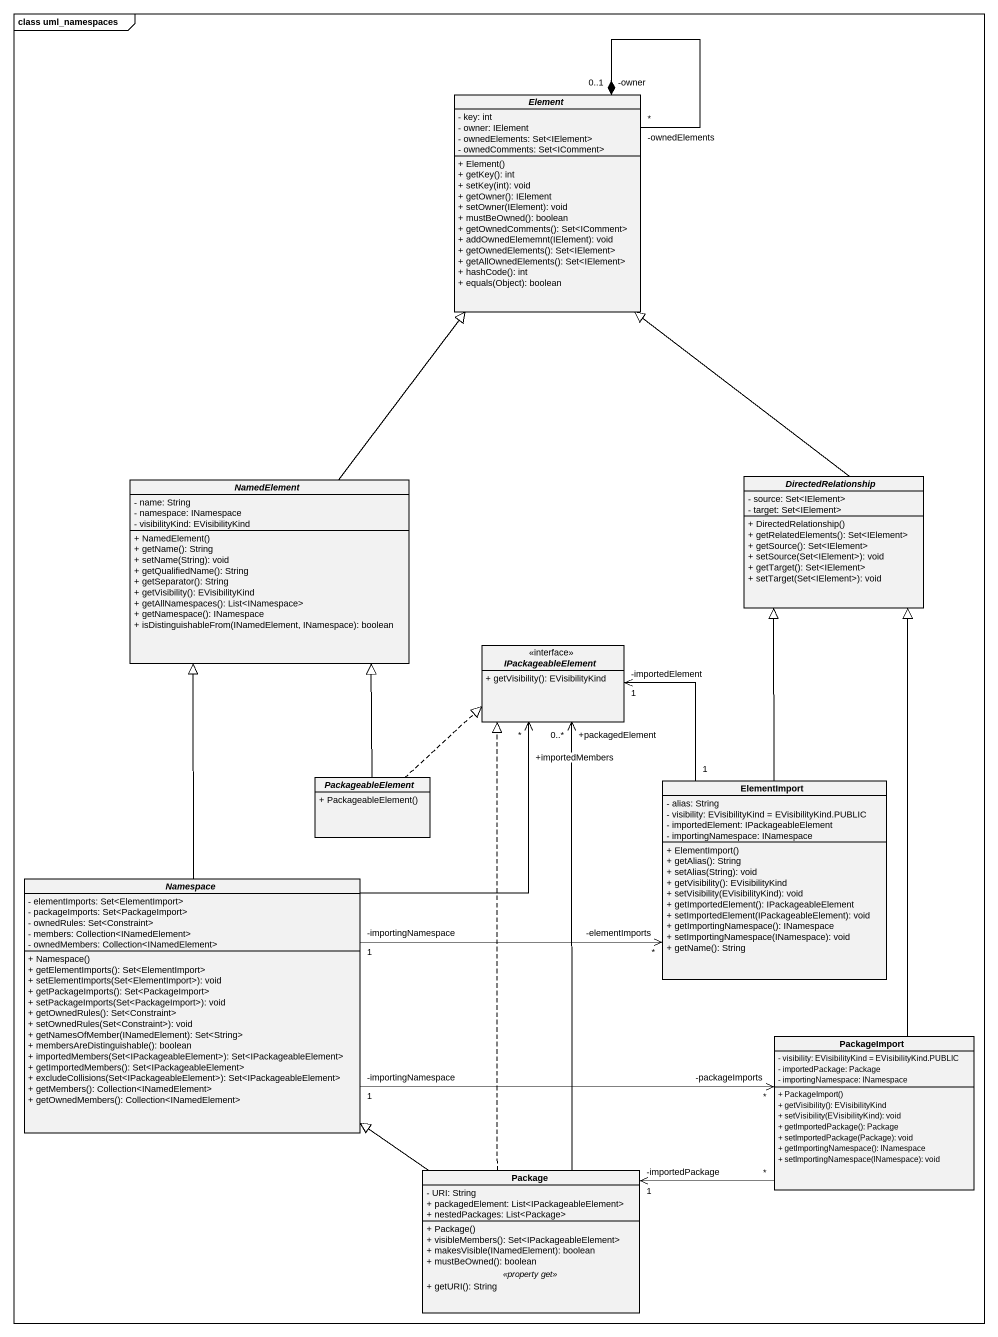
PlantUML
@startuml
mainframe class uml_namespaces
hide circle
hide empty members
skinparam classAttributeIconSize 0
abstract class Element {
  - key: int
  - owner: IElement
  - ownedElements: Set<IElement>
  - ownedComments: Set<IComment>
  + Element()
  + getKey(): int
  + setKey(int): void
  + getOwner(): IElement
  + setOwner(IElement): void
  + mustBeOwned(): boolean
  + getOwnedComments(): Set<IComment>
  + addOwnedElememnt(IElement): void
  + getOwnedElements(): Set<IElement>
  + getAllOwnedElements(): Set<IElement>
  + hashCode(): int
  + equals(Object): boolean
}
abstract class NamedElement {
  - name: String
  - namespace: INamespace
  - visibilityKind: EVisibilityKind
  + NamedElement()
  + getName(): String
  + setName(String): void
  + getQualifiedName(): String
  + getSeparator(): String
  + getVisibility(): EVisibilityKind
  + getAllNamespaces(): List<INamespace>
  + getNamespace(): INamespace
  + isDistinguishableFrom(INamedElement, INamespace): boolean
}
abstract class DirectedRelationship {
  - source: Set<IElement>
  - target: Set<IElement>
  + DirectedRelationship()
  + getRelatedElements(): Set<IElement>
  + getSource(): Set<IElement>
  + setSource(Set<IElement>): void
  + getTarget(): Set<IElement>
  + setTarget(Set<IElement>): void
}
interface IPackageableElement <<interface>> {
  + getVisibility(): EVisibilityKind
}
abstract class PackageableElement {
  + PackageableElement()
}
class ElementImport {
  - alias: String
  - visibility: EVisibilityKind = EVisibilityKind.PUBLIC
  - importedElement: IPackageableElement
  - importingNamespace: INamespace
  + ElementImport()
  + getAlias(): String
  + setAlias(String): void
  + getVisibility(): EVisibilityKind
  + setVisibility(EVisibilityKind): void
  + getImportedElement(): IPackageableElement
  + setImportedElement(IPackageableElement): void
  + getImportingNamespace(): INamespace
  + setImportingNamespace(INamespace): void
  + getName(): String
}
abstract class "Namespace" as Namespace_ {
  - elementImports: Set<ElementImport>
  - packageImports: Set<PackageImport>
  - ownedRules: Set<Constraint>
  - members: Collection<INamedElement>
  - ownedMembers: Collection<INamedElement>
  + Namespace()
  + getElementImports(): Set<ElementImport>
  + setElementImports(Set<ElementImport>): void
  + getPackageImports(): Set<PackageImport>
  + setPackageImports(Set<PackageImport>): void
  + getOwnedRules(): Set<Constraint>
  + setOwnedRules(Set<Constraint>): void
  + getNamesOfMember(INamedElement): Set<String>
  + membersAreDistinguishable(): boolean
  + importedMembers(Set<IPackageableElement>): Set<IPackageableElement>
  + getImportedMembers(): Set<IPackageableElement>
  + excludeCollisions(Set<IPackageableElement>): Set<IPackageableElement>
  + getMembers(): Collection<INamedElement>
  + getOwnedMembers(): Collection<INamedElement>
}
class PackageImport {
  - visibility: EVisibilityKind = EVisibilityKind.PUBLIC
  - importedPackage: Package
  - importingNamespace: INamespace
  + PackageImport()
  + getVisibility(): EVisibilityKind
  + setVisibility(EVisibilityKind): void
  + getImportedPackage(): Package
  + setImportedPackage(Package): void
  + getImportingNamespace(): INamespace
  + setImportingNamespace(INamespace): void
}
class "Package" as Package_ {
  - URI: String
  + packagedElement: List<IPackageableElement>
  + nestedPackages: List<Package>
  --
  + Package()
  + visibleMembers(): Set<IPackageableElement>
  + makesVisible(INamedElement): boolean
  + mustBeOwned(): boolean
  .. <<property get>> ..
  + getURI(): String
}
Element "-ownedElements\n*" --* "-owner\n0..1" Element
NamedElement -up-|> Element
DirectedRelationship -up-|> Element
PackageableElement -up-|> NamedElement
PackageableElement .up.|> IPackageableElement
ElementImport -up-|> DirectedRelationship
ElementImport "1" -up-> "-importedElement\n1" IPackageableElement
Namespace_ -up-|> NamedElement
Namespace_ -up-> "+importedMembers\n*" IPackageableElement
Namespace_ "-importingNamespace\n1" -right-> "-elementImports\n*" ElementImport
Namespace_ "-importingNamespace\n1" -right-> "-packageImports\n*" PackageImport
PackageImport -up-|> DirectedRelationship
PackageImport "*" -left-> "-importedPackage\n1" Package_
Package_ -up-> "+packagedElement\n0..*" IPackageableElement
Package_ .up.|> IPackageableElement
Package_ -up-|> Namespace_
@enduml
